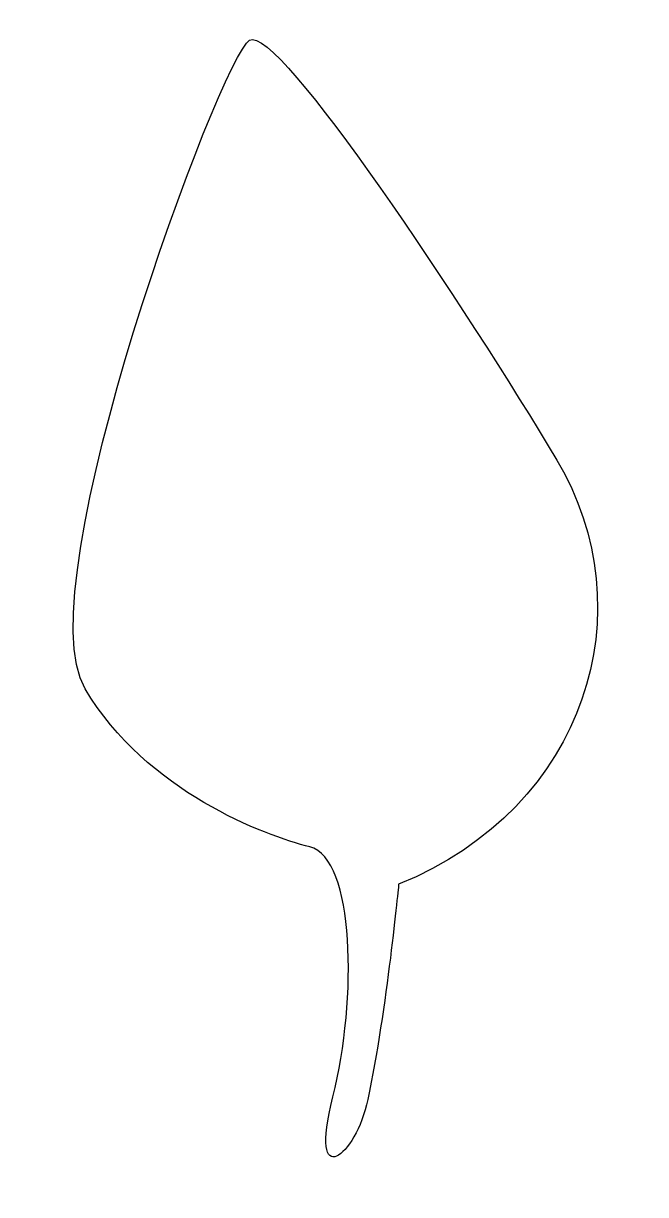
# Model space of a CAD drawing. Header units: centimetres. Extents: x -1.13 to 1.13, y -2.17 to 2.09.
import ezdxf

# ---------------------------------------------------------------- set-up
doc = ezdxf.new("R2010")
doc.units = ezdxf.units.CM
doc.header["$MEASUREMENT"] = 0
doc.layers.add('Layer 1', color=7, linetype='Continuous')

msp = doc.modelspace()

# ---------------------------------------------------------------- linework, layer by layer
at = {"layer": 'Layer 1'}
msp.add_open_spline([(-0.91056, -0.32987), (-0.68646, -0.70598), (-0.25561, -0.86404), (-0.09279, -0.90518), (-0.09279, -0.90518), (0.0699, -0.94643), (0.08101, -1.45808), (-0.00929, -1.81416), (-0.00929, -1.81416), (-0.09946, -2.17026), (0.07482, -2.03048), (0.11797, -1.82472), (0.11797, -1.82472), (0.18684, -1.49603), (0.23002, -1.04116), (0.23002, -1.04116), (0.23002, -1.04116), (0.91823, -0.76094), (1.12799, -0.03998), (0.8052, 0.502), (0.8052, 0.502), (0.48241, 1.04387), (-0.21032, 2.09112), (-0.31237, 2.03032), (-0.31237, 2.03032), (-0.41434, 1.96955), (-1.13456, 0.04637), (-0.91056, -0.32987)], degree=3, knots=[0, 0, 0, 0, 0.125, 0.125, 0.125, 0.125, 0.25, 0.25, 0.25, 0.25, 0.375, 0.375, 0.375, 0.375, 0.5, 0.5, 0.5, 0.5, 0.625, 0.625, 0.625, 0.625, 0.75, 0.75, 0.75, 0.75, 1, 1, 1, 1], dxfattribs=at)

doc.saveas('drawing.dxf')
